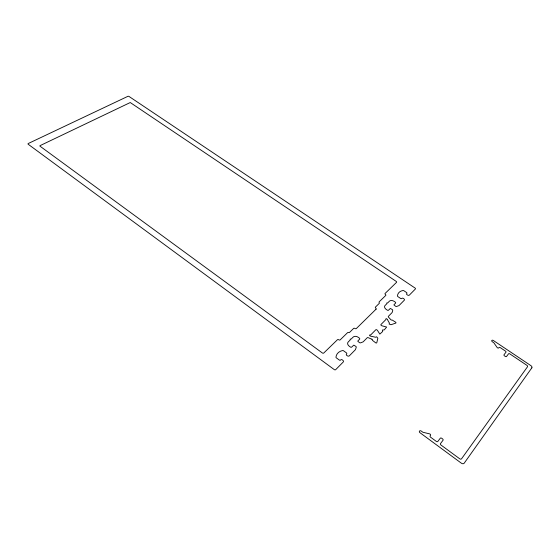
<?xml version="1.0" encoding="UTF-8"?>
<svg xmlns="http://www.w3.org/2000/svg" width="560" height="560" viewBox="0 0 560 560"><rect width="100%" height="100%" fill="white"/><g stroke="black" fill="none" stroke-linecap="round" stroke-linejoin="round"><path stroke-width="0.84" d="M370.664 336.161L375.634 337.246L376.677 336.798L377.706 338.079A0.777 0.546 25.8 0 1 377.797 338.485L376.796 342.671A0.777 0.553 25.9 0 1 375.641 342.797L372.687 340.529A0.777 0.553 25.7 0 1 372.379 339.941A1.099 0.784 25.5 0 0 371.945 339.129M371.833 339.227L368.263 337.701A1.036 0.735 25.3 0 0 367.171 337.799L363.258 341.754A1.036 0.742 25.1 0 1 363.02 341.908L360.766 342.783A1.302 0.931 25 0 1 359.331 342.538L357.721 341.138L359.59 339.185A1.036 0.742 24.8 0 0 359.303 338.051L358.26 337.309A3.892 2.793 24.7 0 0 353.115 337.12L351.302 338.912A0.777 0.56 24.3 0 1 350.833 339.066L350.189 339.157L350.189 339.71A0.777 0.56 24.3 0 1 350.077 340.123L348.25 341.936A3.92 2.835 24.6 0 0 349.3 346.255L350.35 347.004A1.05 0.763 24.7 0 0 351.736 347.053L353.78 345.121L355.796 346.353A1.05 0.756 25 0 1 356.223 347.284L355.523 349.489A1.05 0.763 25.1 0 1 355.39 349.72L349.363 355.817A1.589 1.162 25 0 1 347.249 355.747L346.724 355.362A1.057 0.777 24.9 0 1 346.437 354.186L346.633 353.99A1.057 0.777 24.8 0 0 346.353 352.814L343.574 350.805A1.057 0.777 24.5 0 0 342.552 350.56A12.53 9.226 25.3 0 0 335.972 357.098A1.064 0.791 24.4 0 0 336.42 357.931L339.22 359.975A1.064 0.791 24.7 0 0 340.641 360.017L340.837 359.821A1.071 0.791 24.9 0 1 342.258 359.863L342.79 360.248A1.603 1.183 24.9 0 1 343.21 362.047L335.699 369.642A1.078 0.812 24.9 0 1 334.257 369.6L28.231 144.284A0.952 0.567 3.8 0 1 28.329 143.486L127.862 96.341A0.833 0.469 8.9 0 1 129.031 96.46L415.037 288.036A0.959 0.63 25.2 0 1 415.366 289.023L409.367 295.092A1.456 0.959 25.2 0 1 407.477 294.994L406.987 294.665A0.973 0.644 25.2 0 1 406.658 293.657L406.819 293.496A0.973 0.644 25.1 0 0 406.497 292.488L403.886 290.731A0.966 0.637 24.9 0 0 402.962 290.507A11.473 7.616 25.4 0 0 397.495 295.939A0.973 0.651 24.9 0 0 397.95 296.653L400.575 298.431A0.98 0.651 25.1 0 0 401.842 298.494L402.01 298.333A0.98 0.651 25.2 0 1 403.277 298.396L403.774 298.732A1.47 0.98 25.2 0 1 404.264 300.265L399.084 305.501A0.987 0.665 25.2 0 1 398.874 305.634L396.662 306.453A0.987 0.665 25.2 0 1 395.591 306.257L393.89 304.878L395.556 303.128A0.987 0.665 25 0 0 395.241 302.092L394.24 301.413A3.696 2.492 24.9 0 0 389.431 301.175L387.807 302.785A0.742 0.497 24.6 0 1 387.366 302.918L386.771 302.995L386.792 303.492A0.742 0.504 24.6 0 1 386.708 303.87L385.07 305.494A3.717 2.527 24.9 0 0 386.225 309.414L387.233 310.107A0.994 0.679 24.9 0 0 388.535 310.17L390.32 308.448L392.154 309.484A1.246 0.847 25.2 0 1 392.693 310.548L392.168 312.417A0.994 0.679 25.2 0 1 392.049 312.62L388.423 316.288A1.001 0.686 25.3 0 0 388.528 317.17L390.901 319.753A0.756 0.518 25.6 0 0 391.804 320.061A0.756 0.518 25.7 0 1 392.511 320.215L395.598 322.182A0.756 0.518 25.9 0 1 395.689 323.127L391.23 324.653A0.756 0.525 25.8 0 1 390.761 324.653L389.123 324.044L389.438 323.148L387.261 319.319M386.974 318.948A0.714 0.49 25.3 0 0 385.875 319.249A0.756 0.518 25.3 0 1 385.756 319.683L380.968 324.534A0.749 0.518 25.4 0 0 381.192 325.339L381.633 325.64A0.749 0.518 25.4 0 0 381.997 325.808L386.652 327.054L384.342 329.784A0.749 0.518 25.7 0 1 383.894 329.938L382.417 330.022L382.648 331.212A0.749 0.525 25.7 0 1 382.557 331.618L379.827 334.103L377.468 330.414A0.756 0.532 25.4 0 0 377.202 330.141L376.768 329.833A0.756 0.532 25.3 0 0 375.774 329.791L370.832 334.796A0.77 0.546 25.2 0 1 370.328 334.95A0.735 0.518 25.3 0 0 370.16 335.993M531.839 367.843L464.205 463.176A2.324 1.687 37.3 0 1 461.349 463.176L419.986 432.719A1.407 1.043 33.7 0 1 419.503 431.067A1.407 1.043 33.7 0 1 421.288 431.088L422.611 432.061A1.155 0.854 33.8 0 0 423.15 432.313L429.541 433.853A1.162 0.854 34.2 0 1 430.486 435.463L430.192 435.841A1.162 0.854 34.4 0 0 430.598 437.206L436.352 441.427A1.169 0.854 34.9 0 0 437.815 441.441L440.251 438.256A1.162 0.854 34.9 0 1 441.7 438.27L442.582 438.914A1.169 0.854 35 0 1 443.009 440.279L440.489 443.604A1.176 0.861 35.4 0 0 440.916 444.983L459.704 458.787A1.491 1.085 36.9 0 0 461.545 458.794L527.506 366.765A1.316 0.847 32.6 0 0 526.904 365.344L509.81 353.878A1.036 0.672 31.6 0 0 508.543 353.836L506.562 356.447A1.043 0.672 31.6 0 1 505.288 356.405L504.476 355.859A1.043 0.672 31.5 0 1 504.028 354.746L505.939 352.24A1.036 0.665 31.3 0 0 505.491 351.127L500.241 347.606A1.029 0.665 31 0 0 498.981 347.564L498.75 347.858A1.029 0.665 30.9 0 1 497.966 348.033A1.029 0.665 30.9 0 1 497.112 347.459L493.948 342.937A1.022 0.665 30.6 0 0 493.577 342.587L492.366 341.775A1.246 0.805 30.4 0 1 491.834 340.445A1.246 0.805 30.4 0 1 493.374 340.508L530.901 365.638A2.044 1.309 32.7 0 1 531.839 367.843M376.047 309.19L356.342 328.538A1.022 0.728 24.1 0 1 354.984 328.482A1.022 0.728 24.1 0 0 353.626 328.426L349.552 332.409A1.029 0.735 23.9 0 1 348.558 332.542A1.029 0.742 23.9 0 0 347.557 332.682L340.193 339.857A1.043 0.756 23.7 0 1 338.807 339.808A1.043 0.756 23.7 0 0 337.414 339.759L323.771 353.01A1.064 0.791 23.2 0 1 322.343 352.961L40.047 146.209A0.707 0.427 4.3 0 1 40.11 145.614L130.249 102.536L396.193 281.393A0.959 0.63 24.2 0 1 396.501 282.38L385.119 293.433A0.973 0.651 24.2 0 0 385.42 294.448A0.973 0.658 24.2 0 1 385.728 295.463L379.169 301.854A0.987 0.672 24.3 0 0 379.197 302.631A0.987 0.672 24.2 0 1 379.218 303.408L375.452 307.09A0.994 0.679 24.3 0 0 375.753 308.14A0.994 0.686 24.3 0 1 376.047 309.19"/></g></svg>
